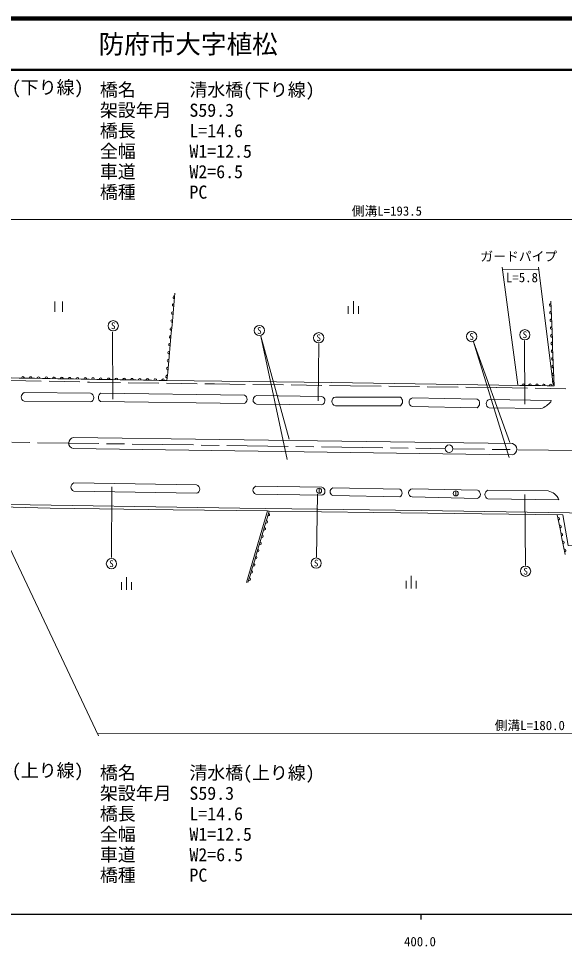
# Model space of a CAD drawing. Units: millimetres, scale not verified. Extents: x 40000 to 680000, y 20000 to 380000.
# Drawn here: x 389366 to 496088, y 198715 to 380000 of the extents above; entities that cross this region are included whole.
import ezdxf
from ezdxf.enums import TextEntityAlignment as Align

# ---------------------------------------------------------------- set-up
doc = ezdxf.new("R2010")
doc.units = ezdxf.units.MM
doc.header["$LTSCALE"] = 1000
doc.linetypes.add('CHAIN', pattern=[18.5, 12, -1.5, 3.5, -1.5])
doc.linetypes.add('DASHED', pattern=[7.5, 6, -1.5])
for name, color, linetype, lineweight in [('M-BGD', 7, 'Continuous', 13), ('M-BGD-EXST', 7, 'Continuous', 13), ('M-BMK', 2, 'CHAIN', 13), ('M-BMK-SRVR', 3, 'Continuous', 13), ('M-STR-HTXT', 7, 'Continuous', 13), ('M-STR-STRD', 7, 'Continuous', 13), ('M-TTL', 2, 'Continuous', 140), ('M-TTL-BAND', 7, 'Continuous', 25), ('M-TTL-LINE', 7, 'Continuous', 50)]:
    doc.layers.add(name, color=color, linetype=linetype, lineweight=lineweight)
doc.layers.add('M-TTL-TXT', color=7, linetype='Continuous')
doc.styles.add('ＭＳ ゴシック', font='')
doc.styles.get('ＭＳ ゴシック').set_extended_font_data('MS Gothic')

msp = doc.modelspace()

# ---------------------------------------------------------------- linework, layer by layer
at = {"layer": 'M-BGD'}
for p, q in [((419944, 326325), (419802, 324776)), ((419802, 324776), (419660, 323227)), ((493426, 324780), (493485, 323278)), ((419660, 323227), (419518, 321677)), ((493485, 323278), (493544, 321776)), ((419518, 321677), (419376, 320128)), ((493544, 321776), (493602, 320274)), ((419376, 320128), (419234, 318579)), ((493602, 320274), (493661, 318772)), ((419234, 318579), (419092, 317030)), ((493661, 318772), (493720, 317270)), ((493720, 317270), (493779, 315768)), ((418950, 315481), (418808, 313932)), ((419092, 317030), (418950, 315481)), ((493779, 315768), (493837, 314266)), ((418808, 313932), (418666, 312382)), ((493837, 314266), (493896, 312764)), ((418666, 312382), (418525, 310833)), ((493896, 312764), (493955, 311262)), ((418525, 310833), (418383, 309284)), ((493955, 311262), (494014, 309760)), ((389458, 309762), (387935, 309787)), ((390980, 309736), (389458, 309762)), ((392502, 309711), (390980, 309736)), ((394025, 309686), (392502, 309711)), ((395547, 309661), (394025, 309686)), ((397069, 309636), (395547, 309661)), ((398592, 309611), (397069, 309636)), ((400114, 309586), (398592, 309611)), ((401637, 309561), (400114, 309586)), ((403159, 309535), (401637, 309561)), ((404681, 309510), (403159, 309535)), ((406204, 309485), (404681, 309510)), ((407726, 309460), (406204, 309485)), ((409248, 309435), (407726, 309460)), ((410771, 309410), (409248, 309435)), ((412293, 309385), (410771, 309410)), ((413815, 309359), (412293, 309385)), ((415338, 309334), (413815, 309359)), ((416860, 309309), (415338, 309334)), ((418383, 309284), (416860, 309309)), ((488705, 308317), (487363, 308332)), ((490047, 308303), (488705, 308317)), ((491389, 308288), (490047, 308303)), ((492731, 308273), (491389, 308288)), ((494073, 308258), (492731, 308273)), ((494014, 309760), (494073, 308258)), ((403419, 306790), (390460, 306915)), ((433518, 306399), (405441, 306798)), ((390444, 305225), (403403, 305100)), ((405418, 305178), (433495, 304779)), ((435910, 304677), (448669, 304525)), ((448689, 306175), (435930, 306327)), ((464031, 306016), (451311, 306043)), ((479052, 305652), (466354, 305888)), ((481372, 305586), (493459, 305373)), ((493455, 305137), (493459, 305373)), ((451308, 304353), (464028, 304326)), ((466322, 304188), (479020, 303952)), ((481343, 303977), (491491, 303798)), ((424186, 288898), (400179, 289289)), ((448650, 288426), (435751, 288625)), ((463912, 288049), (450804, 288301)), ((400152, 287639), (424159, 287249)), ((435727, 287065), (448626, 286866)), ((450776, 286821), (463883, 286569)), ((466291, 286549), (479048, 286257)), ((479084, 287837), (466328, 288128)), ((492875, 287714), (481138, 287863)), ((481116, 286163), (494985, 285987)), ((438367, 283785), (437952, 282386)), ((438046, 283791), (438367, 283785)), ((494676, 283061), (494982, 281513)), ((437952, 282386), (437537, 280988)), ((494982, 281513), (495287, 279964)), ((437122, 279589), (436707, 278190)), ((437537, 280988), (437122, 279589)), ((495287, 279964), (495593, 278415)), ((436707, 278190), (436292, 276791)), ((495593, 278415), (495899, 276866)), ((436292, 276791), (435878, 275392)), ((495899, 276866), (496204, 275318)), ((435463, 273994), (435048, 272595)), ((435878, 275392), (435463, 273994)), ((435048, 272595), (434633, 271196)), ((434633, 271196), (434218, 269797))]:
    msp.add_line(p, q, dxfattribs=at)
at = {"layer": 'M-BGD', "linetype": 'DASHED'}
msp.add_lwpolyline([(380323, 309428), (403267, 308969), (427680, 308615), (454279, 308265), (482841, 307914), (507427, 307485), (555448, 306692), (573694, 306416)], dxfattribs=at)
at = {"layer": 'M-BGD'}
for points in [[(418383, 309284), (450526, 308865), (487363, 308332)], [(573519, 281159), (556819, 281934), (542325, 282556), (531011, 282964), (514640, 283133), (497063, 283430), (468171, 283877), (432636, 284319), (383374, 285155)], [(383407, 284687), (395536, 284344), (419590, 284042), (438046, 283791), (433929, 269809)], [(438367, 283785), (458852, 283499), (495775, 283048), (496832, 277055), (499520, 276969), (498437, 282940)]]:
    msp.add_lwpolyline(points, dxfattribs=at)
for centre, radius, start, end in [((419835, 325554), 262, 76.43539, 273.09293), ((419551, 322455), 262, 76.43478, 273.09373), ((419693, 324005), 262, 76.4335, 273.09481), ((493410, 324027), 255, 81.9685, 282.51546), ((493469, 322525), 255, 81.96825, 282.51342), ((419409, 320906), 262, 76.43478, 273.09373), ((493528, 321023), 255, 81.96825, 282.51342), ((419267, 319357), 262, 76.43478, 273.09373), ((493586, 319521), 255, 81.96637, 282.5153), ((419126, 317808), 262, 76.43478, 273.09373), ((493645, 318019), 255, 81.96637, 282.5153), ((418984, 316259), 262, 76.43478, 273.09373), ((493704, 316517), 255, 81.9685, 282.51546), ((418842, 314710), 262, 76.4335, 273.09481), ((493763, 315015), 255, 81.96825, 282.51342), ((493821, 313513), 255, 81.96825, 282.51342), ((418558, 311611), 262, 76.43666, 273.09185), ((418700, 313160), 262, 76.43539, 273.09293), ((493880, 312011), 255, 81.96637, 282.5153), ((390219, 309792), 257, 349.51038, 188.59973), ((391742, 309767), 257, 349.50833, 188.59952), ((393264, 309741), 257, 349.50718, 188.60063), ((418416, 310062), 262, 76.43478, 273.09373), ((493939, 310510), 255, 81.96637, 282.5153), ((394787, 309716), 257, 349.50833, 188.59952), ((396309, 309691), 257, 349.50833, 188.59952), ((397831, 309666), 257, 349.51038, 188.59973), ((399354, 309641), 257, 349.50718, 188.60063), ((400876, 309616), 257, 349.50718, 188.60063), ((402398, 309591), 257, 349.50833, 188.59952), ((403921, 309565), 257, 349.50833, 188.59952), ((405443, 309540), 257, 349.50735, 188.60272), ((406966, 309515), 257, 349.50923, 188.60084), ((408488, 309490), 257, 349.50833, 188.59952), ((410010, 309465), 257, 349.50833, 188.59952), ((411533, 309440), 257, 349.50718, 188.60063), ((413055, 309415), 257, 349.50718, 188.60063), ((414577, 309390), 257, 349.51038, 188.59973), ((416100, 309364), 257, 349.50833, 188.59952), ((417622, 309339), 257, 349.50833, 188.59952), ((488034, 308391), 233, 342.78882, 195.95601), ((489376, 308377), 233, 342.78699, 195.95784), ((490718, 308362), 233, 342.78882, 195.95601), ((492060, 308347), 233, 342.78917, 195.95822), ((493402, 308332), 233, 342.78882, 195.95601), ((493998, 309008), 255, 81.96738, 282.51666), ((390804, 306066), 916, 112.08839, 246.80704), ((403198, 305947), 872, 283.61728, 75.27747), ((405902, 305981), 938, 119.47334, 238.89898), ((433164, 305594), 880, 292.11412, 66.25749), ((436046, 305500), 835, 98.04847, 260.5896), ((448374, 305354), 880, 289.62231, 69.01576), ((451485, 305198), 863, 101.60819, 258.15042), ((463329, 305173), 1098, 309.54781, 50.2108), ((466593, 305033), 887, 105.62306, 252.2481), ((478503, 304812), 1003, 300.9936, 56.87758), ((481646, 304777), 855, 108.71169, 249.26684), ((489736, 308480), 5000, 290.54311, 318.04609), ((400512, 288458), 895, 111.81908, 246.3182), ((423923, 288077), 862, 285.88006, 72.25723), ((436031, 287840), 833, 109.64655, 248.59044), ((448470, 287649), 798, 281.26851, 76.96848), ((451053, 287556), 785, 108.47695, 249.31857), ((463521, 287316), 831, 295.90187, 61.89289), ((466423, 287336), 798, 96.86897, 260.51331), ((478847, 287052), 820, 284.20027, 73.18203), ((481435, 287009), 904, 109.15668, 249.39067), ((492378, 284953), 2805, 21.62766, 79.78785), ((438208, 283071), 248, 241.53461, 85.42688), ((437794, 281672), 249, 241.53399, 85.42817), ((494863, 282294), 265, 273.6643, 108.66088), ((495169, 280745), 265, 273.66651, 108.66081), ((437379, 280274), 249, 241.53399, 85.42817), ((495474, 279196), 265, 273.66651, 108.66081), ((436549, 277476), 249, 241.53399, 85.42817), ((436964, 278875), 248, 241.53578, 85.42638), ((495780, 277648), 265, 273.66465, 108.66267), ((436134, 276077), 248, 241.53282, 85.42867), ((496085, 276099), 265, 273.66651, 108.66081), ((435719, 274678), 248, 241.53228, 85.4292), ((434890, 271881), 248, 241.53569, 85.42873), ((435305, 273280), 249, 241.53399, 85.42817), ((434475, 270482), 249, 241.53399, 85.42817)]:
    msp.add_arc(centre, radius, start, end, dxfattribs=at)
at = {"layer": 'M-BGD-EXST'}
for p, q in [((396442, 324704), (396442, 322704)), ((397942, 324704), (397942, 322704)), ((454825, 324810), (454825, 322310)), ((453825, 323810), (453825, 322310)), ((455825, 323810), (455825, 322310)), ((407761, 318821), (407824, 305634)), ((448058, 316528), (447955, 305291)), ((488306, 317116), (488352, 304675)), ((407614, 288507), (407521, 274685)), ((447841, 287092), (447582, 274743)), ((448120, 288241), (448120, 287241)), ((474835, 287730), (474835, 286730)), ((488338, 287022), (488465, 273142)), ((410461, 270874), (410461, 268374)), ((465131, 270136), (465131, 268636)), ((466131, 271136), (466131, 268636)), ((467131, 270136), (467131, 268636)), ((409461, 269874), (409461, 268374)), ((411461, 269874), (411461, 268374))]:
    msp.add_line(p, q, dxfattribs=at)
for points in [[(442286, 297829), (436760, 317958), (441870, 293841)], [(485427, 297194), (478317, 316830), (485268, 294214)]]:
    msp.add_lwpolyline(points, dxfattribs=at)
for centre, radius in [((407883, 319983), 1000), ((436444, 319054), 1000), ((488352, 318224), 1000), ((448044, 317635), 1000), ((477942, 317872), 1000), ((448120, 287741), 500), ((474835, 287230), 500), ((407524, 273499), 1000), ((447549, 273619), 1000), ((488493, 272015), 1000)]:
    msp.add_circle(centre, radius, dxfattribs=at)
at = {"layer": 'M-BMK'}
for p, q in [((374570, 297405), (472791, 295961)), ((572962, 294530), (474291, 295939))]:
    msp.add_line(p, q, dxfattribs=at)
at = {"layer": 'M-BMK-SRVR'}
msp.add_circle((473541, 295950), 750, dxfattribs=at)
at = {"layer": 'M-STR-HTXT'}
for p, q in [((570433, 340744), (383046, 340736)), ((487001, 308434), (483896, 331432)), ((483963, 330937), (491048, 330951)), ((493897, 308407), (490985, 331447)), ((383644, 284807), (404998, 239856)), ((568555, 240204), (404784, 240307))]:
    msp.add_line(p, q, dxfattribs=at)
at = {"layer": 'M-STR-STRD'}
for p, q in [((485906, 296959), (400085, 298166)), ((400054, 295976), (485876, 294769))]:
    msp.add_line(p, q, dxfattribs=at)
for centre, radius, start, end in [((400283, 297068), 1116, 100.23822, 258.15064), ((485664, 295867), 1118, 280.91561, 77.47272)]:
    msp.add_arc(centre, radius, start, end, dxfattribs=at)
at = {"layer": 'M-TTL'}
msp.add_line((680000, 380000), (40000, 380000), dxfattribs=at)
at = {"layer": 'M-TTL-BAND'}
for p, q in [((40000, 205000), (579000, 205000)), ((468000, 205000), (468000, 204000))]:
    msp.add_line(p, q, dxfattribs=at)
at = {"layer": 'M-TTL-LINE'}
msp.add_line((40000, 370000), (680000, 370000), dxfattribs=at)

# ---------------------------------------------------------------- texts
at = {"layer": 'M-BGD-EXST', "style": 'ＭＳ ゴシック'}
for p in [(407883, 319983), (436444, 319054), (448044, 317635), (477942, 317872), (488352, 318224), (407524, 273499), (447549, 273619), (488493, 272015)]:
    msp.add_text('S', height=1320, dxfattribs=at).set_placement(p, align=Align.MIDDLE_CENTER)
at = {"layer": 'M-STR-HTXT', "style": 'ＭＳ ゴシック'}
for s, p in [('橋名\u3000\u3000\u3000中川橋側道橋(下り線)', (349568, 367835)), ('橋名\u3000\u3000\u3000清水橋(下り線)', (405270, 367377)), ('架設年月\u3000S59.3', (405270, 363377)), ('橋長\u3000\u3000\u3000L=14.6', (405270, 359377)), ('全幅\u3000\u3000\u3000W1=12.5', (405270, 355377)), ('車道\u3000\u3000\u3000W2=6.5', (405270, 351377)), ('橋種\u3000\u3000\u3000PC', (405270, 347377)), ('橋名\u3000\u3000\u3000中川橋側道橋(上り線)', (349568, 234392)), ('橋名\u3000\u3000\u3000清水橋(上り線)', (405270, 233934)), ('架設年月\u3000S59.3', (405270, 229934)), ('橋長\u3000\u3000\u3000L=14.6', (405270, 225934)), ('全幅\u3000\u3000\u3000W1=12.5', (405270, 221934)), ('車道\u3000\u3000\u3000W2=6.5', (405270, 217934)), ('橋種\u3000\u3000\u3000PC', (405270, 213934))]:
    msp.add_text(s, height=2566, dxfattribs=at).set_placement(p, align=Align.TOP_LEFT)
for s, p in [('側溝L=193.5', (461372, 342404)), ('ガードパイプ', (487162, 333532)), ('L=5.8', (487781, 329406)), ('側溝L=180.0', (489306, 241894))]:
    msp.add_text(s, height=1833, dxfattribs=at).set_placement(p, align=Align.MIDDLE_CENTER)
at = {"layer": 'M-TTL-BAND', "style": 'ＭＳ ゴシック'}
msp.add_text('400.0', height=1833, dxfattribs=at).set_placement((467844, 198195), align=Align.BOTTOM_CENTER)
at = {"layer": 'M-TTL-TXT', "style": 'ＭＳ ゴシック'}
msp.add_text('防府市大字植松', height=3666, dxfattribs=at).set_placement((405024, 375000), align=Align.MIDDLE_LEFT)

doc.saveas('drawing.dxf')
